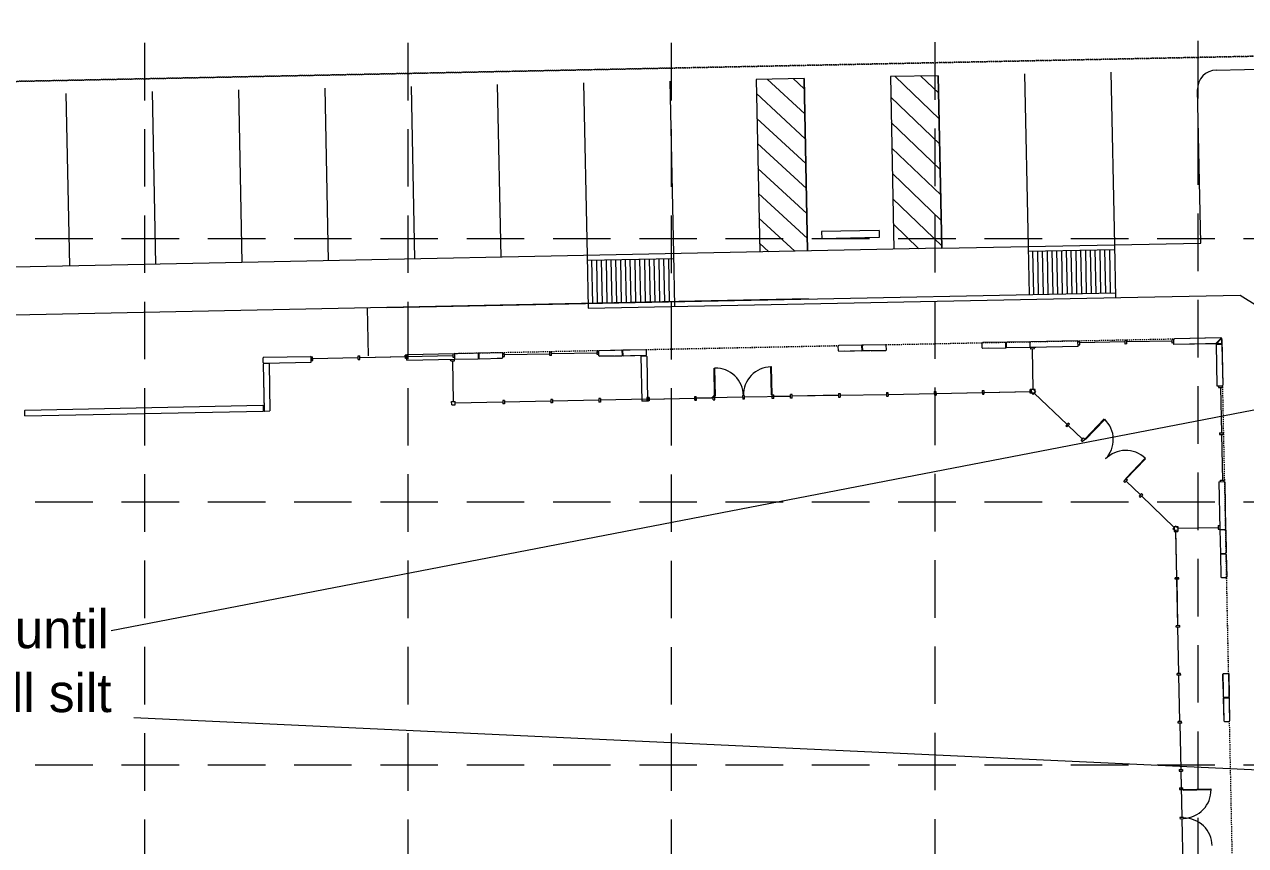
# Model space of a CAD drawing. Extents: x 2140663 to 2528301, y 336313 to 7007653.
# Drawn here: x 2527902.8 to 2528030.2, y 7007259.2 to 7007344.8 of the extents above; entities that cross this region are included whole.
import ezdxf

# ---------------------------------------------------------------- set-up
doc = ezdxf.new("R2010")
doc.units = 0
doc.header["$MEASUREMENT"] = 0
for name, pattern in [('HIDDEN', [0.375, 0.25, -0.125]), ('xdrc002ar$0$HIDDEN2', [0.1875, 0.125, -0.0625]), ('xdrc002ar$0$XR3$0$HIDDEN2', [0.1875, 0.125, -0.0625]), ('xdrc002pt$0$HIDDEN2', [0.1875, 0.125, -0.0625])]:
    doc.linetypes.add(name, pattern=pattern)
for name, color, linetype in [('GRID', 254, 'HIDDEN'), ('SANDBAGS', 250, 'HIDDEN'), ('xdrc002ar$0$BASE1$0$awa', 7, 'Continuous'), ('xdrc002ar$0$WINDOWS', 8, 'Continuous'), ('xdrc002ar$0$xdrc002ar$0$C-PKNG-FACE-N', 1, 'Continuous'), ('xdrc002ar$0$xdrc002ar$0$C-PKNG-STRP-N', 6, 'Continuous'), ('xdrc002ar$0$xdrc002ar$0$l-walk-ej-n', 14, 'Continuous'), ('xdrc002ar$0$xdrc002ar$0$l-walk-n', 2, 'Continuous'), ('xdrc002ar$0$XR3$0$BASE1$0$awa', 4, 'Continuous'), ('xdrc002ar$0$XR3$0$WINDOWS', 2, 'Continuous'), ('xdrc002pt$0$V-ESMT-ACCS-N', 2, 'xdrc002pt$0$HIDDEN2')]:
    doc.layers.add(name, color=color, linetype=linetype)
doc.styles.add('LOGO', font='', dxfattribs={"height": 0.15})
doc.styles.get('LOGO').set_extended_font_data('Rockwell')

msp = doc.modelspace()

# ---------------------------------------------------------------- hatches: boundary and pattern name
at = {"layer": 'xdrc002ar$0$xdrc002ar$0$C-PKNG-STRP-N', "lineweight": 0}
h = msp.add_hatch(dxfattribs=at)
h.set_pattern_fill('ANSI31', scale=14.99994, style=0)
h.set_pattern_definition([(136.16310868, (210688.6621, 583923.8831), (-1.2986343437, -1.3524591367), [])])
h.paths.add_polyline_path([(2527993.13, 7007339.4), (2527993.5, 7007321.4), (2527997.49, 7007321.48), (2527997.49, 7007321.48), (2527998.49, 7007321.5), (2527998.49, 7007321.5), (2527998.49, 7007321.5), (2527998.13, 7007339.5)])
h = msp.add_hatch(dxfattribs=at)
h.set_pattern_fill('ANSI31', scale=14.99994, style=0)
h.set_pattern_definition([(137.32621736, (5337851.2715, 108388.7125), (1.2709136361, 1.37854104204), [])])
h.paths.add_polyline_path([(2527979.13, 7007339.12), (2527984.13, 7007339.22), (2527984.5, 7007321.22), (2527979.5, 7007321.12)])

# ---------------------------------------------------------------- linework, layer by layer
at = {"layer": 'GRID', "color": 253, "linetype": 'HIDDEN', "lineweight": 0, "ltscale": 24}
for p, q in [((2527915.38, 7006031.93), (2527915.38, 7007624.56)), ((2527942.84, 7006031.93), (2527942.84, 7007624.56)), ((2527970.3, 7006031.92), (2527970.3, 7007624.56)), ((2527997.89, 7006031.98), (2527997.76, 7007624.56)), ((2528025.31, 7006032.12), (2528025.21, 7007624.56)), ((2527228.95, 7007322.53), (2528272.33, 7007322.53)), ((2527228.95, 7007295.07), (2528272.33, 7007295.07)), ((2527228.95, 7007267.62), (2528272.33, 7007267.62))]:
    msp.add_line(p, q, dxfattribs=at)
at = {"layer": 'SANDBAGS', "color": 7, "linetype": 'Continuous', "lineweight": 0}
for p, q in [((2527911.88, 7007281.63), (2528166.97, 7007330.9)), ((2528168.88, 7007260.72), (2527914.25, 7007272.53))]:
    msp.add_line(p, q, dxfattribs=at)
at = {"layer": 'xdrc002ar$0$BASE1$0$awa', "color": 7, "lineweight": 0}
for p, q in [((2527992.64, 7007311.45), (2527990.29, 7007311.41)), ((2527992.7, 7007311.39), (2527992.64, 7007311.45)), ((2528002.7, 7007311.6), (2528002.76, 7007311.66)), ((2528002.71, 7007311.12), (2528002.7, 7007311.6)), ((2528005.1, 7007311.71), (2528002.76, 7007311.66)), ((2528005.17, 7007311.65), (2528005.1, 7007311.71)), ((2528005.18, 7007311.1), (2528005.17, 7007311.65)), ((2528005.23, 7007311.65), (2528005.29, 7007311.71)), ((2528005.24, 7007311.11), (2528005.23, 7007311.65)), ((2528007.63, 7007311.76), (2528005.29, 7007311.71)), ((2528007.7, 7007311.7), (2528007.63, 7007311.76)), ((2528007.71, 7007311.16), (2528007.7, 7007311.7)), ((2528022.69, 7007312), (2528022.75, 7007312.06)), ((2528022.7, 7007311.46), (2528022.69, 7007312)), ((2528027.64, 7007311.56), (2528022.7, 7007311.46)), ((2528027.63, 7007312.16), (2528022.75, 7007312.06)), ((2528027.1, 7007311.5), (2528027.1, 7007311.5)), ((2528027.1, 7007311.49), (2528027.64, 7007311.5)), ((2528027.1, 7007311.49), (2528027.19, 7007307.15)), ((2528027.69, 7007312.1), (2528027.63, 7007312.16)), ((2528027.7, 7007311.62), (2528027.64, 7007311.56)), ((2528027.71, 7007311.43), (2528027.64, 7007311.5)), ((2528027.7, 7007311.62), (2528027.69, 7007312.1)), ((2528027.71, 7007311.43), (2528027.79, 7007307.23)), ((2527927.78, 7007310.14), (2527932.65, 7007310.23)), ((2527932.71, 7007310.17), (2527932.65, 7007310.23)), ((2527932.73, 7007309.63), (2527932.71, 7007310.17)), ((2527947.71, 7007310.48), (2527947.77, 7007310.54)), ((2527947.72, 7007309.94), (2527947.71, 7007310.48)), ((2527947.77, 7007310.54), (2527950.12, 7007310.59)), ((2527950.18, 7007310.53), (2527950.12, 7007310.59)), ((2527950.19, 7007309.99), (2527950.18, 7007310.53)), ((2527950.24, 7007310.53), (2527950.3, 7007310.59)), ((2527950.25, 7007309.99), (2527950.24, 7007310.53)), ((2527950.3, 7007310.59), (2527952.65, 7007310.64)), ((2527952.71, 7007310.58), (2527952.65, 7007310.64)), ((2527952.72, 7007310.1), (2527952.71, 7007310.58)), ((2527962.71, 7007310.78), (2527962.77, 7007310.85)), ((2527962.72, 7007310.31), (2527962.71, 7007310.78)), ((2527962.78, 7007310.24), (2527962.72, 7007310.31)), ((2527962.77, 7007310.85), (2527965.11, 7007310.9)), ((2527962.78, 7007310.24), (2527965.12, 7007310.29)), ((2527964.32, 7007310.28), (2527962.78, 7007310.24)), ((2527965.17, 7007310.83), (2527965.11, 7007310.9)), ((2527965.12, 7007310.29), (2527965.18, 7007310.36)), ((2527965.18, 7007310.36), (2527965.17, 7007310.83)), ((2527965.24, 7007310.84), (2527965.3, 7007310.9)), ((2527965.25, 7007310.36), (2527965.24, 7007310.84)), ((2527965.31, 7007310.3), (2527965.25, 7007310.36)), ((2527965.3, 7007310.9), (2527967.64, 7007310.95)), ((2527965.31, 7007310.3), (2527967.65, 7007310.34)), ((2527967.11, 7007310.33), (2527967.65, 7007310.34)), ((2527967.11, 7007310.27), (2527967.65, 7007310.28)), ((2527967.11, 7007310.27), (2527967.21, 7007305.56)), ((2527967.71, 7007310.89), (2527967.64, 7007310.95)), ((2527967.65, 7007310.34), (2527967.71, 7007310.41)), ((2527967.72, 7007310.22), (2527967.65, 7007310.28)), ((2527967.71, 7007310.41), (2527967.71, 7007310.89)), ((2527967.72, 7007310.22), (2527967.81, 7007305.57)), ((2527987.7, 7007311.29), (2527987.76, 7007311.36)), ((2527987.71, 7007310.81), (2527987.7, 7007311.29)), ((2527987.77, 7007310.75), (2527987.71, 7007310.81)), ((2527990.11, 7007311.4), (2527987.76, 7007311.36)), ((2527990.12, 7007310.8), (2527987.77, 7007310.75)), ((2527988.32, 7007310.76), (2527987.77, 7007310.75)), ((2527990.17, 7007311.34), (2527990.11, 7007311.4)), ((2527990.12, 7007310.8), (2527990.18, 7007310.86)), ((2527990.18, 7007310.86), (2527990.17, 7007311.34)), ((2527990.23, 7007311.34), (2527990.29, 7007311.41)), ((2527990.24, 7007310.86), (2527990.23, 7007311.34)), ((2527990.31, 7007310.8), (2527990.24, 7007310.86)), ((2527992.65, 7007310.85), (2527990.31, 7007310.8)), ((2527991.11, 7007310.82), (2527992.65, 7007310.85)), ((2527992.65, 7007310.85), (2527992.71, 7007310.91)), ((2527992.71, 7007310.91), (2527992.7, 7007311.39)), ((2528002.77, 7007311.06), (2528002.71, 7007311.12)), ((2528005.18, 7007311.1), (2528002.77, 7007311.06)), ((2528003.31, 7007311.07), (2528002.77, 7007311.06)), ((2528007.71, 7007311.16), (2528005.24, 7007311.11)), ((2527927.78, 7007310.14), (2527927.72, 7007310.07)), ((2527927.72, 7007309.59), (2527927.72, 7007310.07)), ((2527927.79, 7007309.53), (2527927.72, 7007309.59)), ((2527927.73, 7007309.41), (2527927.79, 7007309.47)), ((2527927.73, 7007309.41), (2527927.83, 7007304.59)), ((2527927.79, 7007309.53), (2527932.73, 7007309.63)), ((2527928.33, 7007309.48), (2527927.79, 7007309.47)), ((2527928.33, 7007309.48), (2527928.43, 7007304.54)), ((2527947.72, 7007309.94), (2527950.19, 7007309.99)), ((2527950.25, 7007309.99), (2527952.66, 7007310.04)), ((2527952.12, 7007310.03), (2527952.66, 7007310.04)), ((2527952.66, 7007310.04), (2527952.72, 7007310.1)), ((2527987.72, 7007306.35), (2527987.73, 7007305.98)), ((2527992.72, 7007306.46), (2527992.72, 7007306.08)), ((2527997.72, 7007306.56), (2527997.72, 7007306.18)), ((2528002.71, 7007306.66), (2528002.72, 7007306.28)), ((2528007.72, 7007306.38), (2528007.72, 7007306.76)), ((2528008.01, 7007306.27), (2528008.27, 7007306.54)), ((2528027.19, 7007307.15), (2528027.73, 7007307.16)), ((2528027.73, 7007307.16), (2528027.79, 7007307.23)), ((2527902.91, 7007304.63), (2527927.69, 7007305.13)), ((2527927.75, 7007305.07), (2527927.69, 7007305.13)), ((2527927.77, 7007304.53), (2527927.75, 7007305.07)), ((2527967.81, 7007305.57), (2527967.21, 7007305.56)), ((2527967.97, 7007305.95), (2527967.98, 7007305.58)), ((2527977.89, 7007306.15), (2527977.89, 7007305.78)), ((2527902.85, 7007304.57), (2527902.91, 7007304.63)), ((2527902.86, 7007304.03), (2527902.85, 7007304.57)), ((2527902.86, 7007304.03), (2527927.76, 7007304.53)), ((2527927.89, 7007304.53), (2527927.83, 7007304.59)), ((2527927.89, 7007304.53), (2527928.43, 7007304.54)), ((2528011.8, 7007303.15), (2528011.54, 7007302.88)), ((2528019.33, 7007295.92), (2528019.07, 7007295.65)), ((2528022.6, 7007292.26), (2528022.86, 7007292.53)), ((2528022.73, 7007291.98), (2528023.1, 7007291.98)), ((2528027.5, 7007292.16), (2528028.04, 7007292.17)), ((2528027.5, 7007292.16), (2528027.55, 7007289.69)), ((2528028.04, 7007292.17), (2528028.1, 7007292.11)), ((2528028.1, 7007292.11), (2528028.15, 7007289.76)), ((2528027.55, 7007289.69), (2528028.09, 7007289.7)), ((2528027.55, 7007289.63), (2528028.09, 7007289.64)), ((2528027.55, 7007289.63), (2528027.6, 7007287.22)), ((2528028.09, 7007289.7), (2528028.15, 7007289.76)), ((2528028.09, 7007289.64), (2528028.15, 7007289.58)), ((2528028.15, 7007289.58), (2528028.2, 7007287.23)), ((2528027.58, 7007287.76), (2528027.6, 7007287.22)), ((2528023.2, 7007286.98), (2528022.83, 7007286.98)), ((2528027.6, 7007287.22), (2528027.66, 7007287.16)), ((2528027.66, 7007287.16), (2528028.14, 7007287.17)), ((2528028.14, 7007287.17), (2528028.2, 7007287.23)), ((2528023.31, 7007281.99), (2528022.93, 7007281.98)), ((2528027.8, 7007277.1), (2528027.86, 7007277.16)), ((2528027.8, 7007277.1), (2528027.85, 7007274.75)), ((2528027.83, 7007275.56), (2528027.8, 7007277.1)), ((2528027.86, 7007277.16), (2528028.34, 7007277.17)), ((2528028.34, 7007277.17), (2528028.41, 7007277.11)), ((2528028.41, 7007277.11), (2528028.45, 7007274.77)), ((2528023.41, 7007276.99), (2528023.03, 7007276.98)), ((2528027.85, 7007274.75), (2528027.91, 7007274.69)), ((2528027.85, 7007274.57), (2528027.91, 7007274.63)), ((2528027.85, 7007274.57), (2528027.9, 7007272.22)), ((2528027.91, 7007274.69), (2528028.39, 7007274.7)), ((2528027.91, 7007274.63), (2528028.39, 7007274.64)), ((2528028.39, 7007274.7), (2528028.45, 7007274.77)), ((2528028.39, 7007274.64), (2528028.46, 7007274.58)), ((2528028.46, 7007274.58), (2528028.5, 7007272.23)), ((2528023.51, 7007271.99), (2528023.13, 7007271.98)), ((2528027.89, 7007272.76), (2528027.9, 7007272.22)), ((2528027.9, 7007272.22), (2528027.96, 7007272.16)), ((2528027.96, 7007272.16), (2528028.44, 7007272.17)), ((2528028.44, 7007272.17), (2528028.5, 7007272.23)), ((2528023.71, 7007262.16), (2528023.33, 7007262.15))]:
    msp.add_line(p, q, dxfattribs=at)
at = {"layer": 'xdrc002ar$0$BASE1$0$awa', "color": 7, "linetype": 'xdrc002ar$0$HIDDEN2', "lineweight": 0}
for p, q in [((2527992.64, 7007311.45), (2528002.76, 7007311.66)), ((2528007.64, 7007311.76), (2528022.76, 7007312.06)), ((2527967.64, 7007310.95), (2527987.76, 7007311.36)), ((2528028.1, 7007292.11), (2528027.79, 7007307.23)), ((2528028.41, 7007277.11), (2528028.2, 7007287.23)), ((2528028.91, 7007252.11), (2528028.5, 7007272.23))]:
    msp.add_line(p, q, dxfattribs=at)
at = {"layer": 'xdrc002ar$0$WINDOWS', "color": 7, "linetype": 'Continuous', "lineweight": 0}
for p, q in [((2527932.71, 7007310.17), (2527932.88, 7007310.18)), ((2527932.89, 7007309.8), (2527932.88, 7007310.18)), ((2527937.63, 7007310.27), (2527937.8, 7007310.28)), ((2527937.64, 7007309.9), (2527937.63, 7007310.27)), ((2527937.8, 7007310.11), (2527947.55, 7007310.31)), ((2527937.8, 7007309.9), (2527937.8, 7007310.28)), ((2527942.8, 7007310.38), (2527942.63, 7007310.37)), ((2527942.64, 7007310), (2527942.63, 7007310.37)), ((2527942.8, 7007310), (2527942.8, 7007310.38)), ((2527947.71, 7007310.48), (2527947.54, 7007310.47)), ((2527947.55, 7007310.1), (2527947.54, 7007310.47)), ((2527952.71, 7007310.58), (2527952.87, 7007310.58)), ((2527952.72, 7007310.21), (2527952.88, 7007310.21)), ((2527952.88, 7007310.21), (2527952.87, 7007310.58)), ((2527952.88, 7007310.42), (2527957.63, 7007310.51)), ((2527957.79, 7007310.68), (2527957.62, 7007310.68)), ((2527957.63, 7007310.31), (2527957.62, 7007310.68)), ((2527957.8, 7007310.31), (2527957.63, 7007310.31)), ((2527957.8, 7007310.31), (2527957.79, 7007310.68)), ((2527957.79, 7007310.52), (2527962.54, 7007310.61)), ((2527962.71, 7007310.78), (2527962.54, 7007310.78)), ((2527962.55, 7007310.41), (2527962.54, 7007310.78)), ((2527962.71, 7007310.41), (2527962.55, 7007310.41)), ((2527932.72, 7007309.8), (2527932.89, 7007309.8)), ((2527932.88, 7007310.01), (2527937.63, 7007310.11)), ((2527937.64, 7007309.9), (2527937.8, 7007309.9)), ((2527942.8, 7007310), (2527942.64, 7007310)), ((2527947.72, 7007310.1), (2527947.55, 7007310.1)), ((2527987.72, 7007306.35), (2527987.88, 7007306.36)), ((2527987.88, 7007306.36), (2527987.89, 7007305.98)), ((2527992.72, 7007306.46), (2527992.88, 7007306.46)), ((2527992.88, 7007306.46), (2527992.89, 7007306.08)), ((2527992.89, 7007306.27), (2527997.72, 7007306.37)), ((2527997.72, 7007306.56), (2527997.88, 7007306.56)), ((2527997.88, 7007306.56), (2527997.89, 7007306.19)), ((2527997.89, 7007306.37), (2528002.72, 7007306.47)), ((2528002.71, 7007306.66), (2528002.88, 7007306.66)), ((2528002.88, 7007306.66), (2528002.89, 7007306.29)), ((2528002.89, 7007306.47), (2528007.72, 7007306.57)), ((2528008.04, 7007306.76), (2528007.72, 7007306.76)), ((2528007.89, 7007306.39), (2528007.72, 7007306.38)), ((2528007.89, 7007306.39), (2528008.01, 7007306.27)), ((2528008.04, 7007306.76), (2528008.27, 7007306.54)), ((2528011.55, 7007303.13), (2528008.14, 7007306.41)), ((2527967.9, 7007305.58), (2527967.73, 7007305.57)), ((2527967.97, 7007305.95), (2527967.81, 7007305.95)), ((2527967.81, 7007305.95), (2527967.81, 7007305.57)), ((2527967.98, 7007305.58), (2527967.81, 7007305.57)), ((2527967.98, 7007305.77), (2527972.72, 7007305.86)), ((2527972.72, 7007306.05), (2527972.89, 7007306.05)), ((2527972.73, 7007305.67), (2527972.72, 7007306.05)), ((2527972.73, 7007305.67), (2527972.9, 7007305.68)), ((2527972.9, 7007305.68), (2527972.89, 7007306.05)), ((2527977.72, 7007305.96), (2527972.89, 7007305.87)), ((2527977.89, 7007306.15), (2527977.72, 7007306.15)), ((2527977.72, 7007306.15), (2527977.73, 7007305.78)), ((2527977.89, 7007305.78), (2527977.73, 7007305.78)), ((2527982.72, 7007306.06), (2527977.89, 7007305.97)), ((2527982.89, 7007306.26), (2527982.72, 7007306.25)), ((2527982.73, 7007305.88), (2527982.72, 7007306.25)), ((2527982.89, 7007305.88), (2527982.73, 7007305.88)), ((2527982.89, 7007305.88), (2527982.89, 7007306.26)), ((2527987.72, 7007306.17), (2527982.89, 7007306.07)), ((2527987.73, 7007305.98), (2527987.89, 7007305.98)), ((2527987.89, 7007306.17), (2527992.72, 7007306.27)), ((2527992.72, 7007306.08), (2527992.89, 7007306.08)), ((2527997.72, 7007306.18), (2527997.89, 7007306.19)), ((2528002.72, 7007306.28), (2528002.89, 7007306.29)), ((2528011.68, 7007303.27), (2528011.42, 7007303)), ((2528011.54, 7007302.88), (2528011.42, 7007303)), ((2528013.15, 7007301.59), (2528011.67, 7007303.02)), ((2528011.8, 7007303.15), (2528011.68, 7007303.27)), ((2528013.4, 7007301.61), (2528015.42, 7007303.72)), ((2528013.46, 7007301.56), (2528015.48, 7007303.66)), ((2528013.02, 7007301.46), (2528013.28, 7007301.73)), ((2528013.02, 7007301.46), (2528013.14, 7007301.34)), ((2528013.14, 7007301.34), (2528013.4, 7007301.61)), ((2528013.4, 7007301.61), (2528013.28, 7007301.73)), ((2528013.46, 7007301.56), (2528013.4, 7007301.61)), ((2528017.67, 7007297.51), (2528019.69, 7007299.62)), ((2528017.73, 7007297.46), (2528019.75, 7007299.56)), ((2528019.75, 7007299.56), (2528019.69, 7007299.62)), ((2528017.47, 7007297.19), (2528017.73, 7007297.46)), ((2528017.67, 7007297.51), (2528017.73, 7007297.46)), ((2528017.73, 7007297.46), (2528017.85, 7007297.34)), ((2528017.59, 7007297.07), (2528017.47, 7007297.19)), ((2528017.59, 7007297.07), (2528017.85, 7007297.34)), ((2528019.2, 7007295.78), (2528017.72, 7007297.21)), ((2528019.07, 7007295.65), (2528019.19, 7007295.53)), ((2528019.45, 7007295.8), (2528019.19, 7007295.53)), ((2528019.32, 7007295.67), (2528022.73, 7007292.39)), ((2528019.33, 7007295.92), (2528019.45, 7007295.8)), ((2528023.1, 7007292.31), (2528022.86, 7007292.53)), ((2528022.72, 7007292.14), (2528022.6, 7007292.26)), ((2528022.72, 7007292.14), (2528022.73, 7007291.98)), ((2528023.01, 7007287.15), (2528022.91, 7007291.98)), ((2528023.1, 7007292.31), (2528023.1, 7007291.98)), ((2528023.2, 7007287.15), (2528022.83, 7007287.14)), ((2528022.83, 7007286.98), (2528022.83, 7007287.14)), ((2528023.11, 7007282.15), (2528023.02, 7007286.98)), ((2528023.2, 7007286.98), (2528023.2, 7007287.15)), ((2528023.3, 7007282.15), (2528022.93, 7007282.14)), ((2528022.93, 7007281.98), (2528022.93, 7007282.14)), ((2528023.31, 7007281.99), (2528023.3, 7007282.15)), ((2528023.22, 7007277.15), (2528023.12, 7007281.98)), ((2528023.03, 7007276.98), (2528023.03, 7007277.15)), ((2528023.4, 7007277.15), (2528023.03, 7007277.15)), ((2528023.41, 7007276.99), (2528023.4, 7007277.15)), ((2528023.32, 7007272.15), (2528023.22, 7007276.98)), ((2528023.13, 7007271.98), (2528023.13, 7007272.15)), ((2528023.5, 7007272.15), (2528023.13, 7007272.15)), ((2528023.32, 7007271.98), (2528023.42, 7007267.15)), ((2528023.51, 7007271.99), (2528023.5, 7007272.15)), ((2528023.23, 7007267.15), (2528023.61, 7007267.16)), ((2528023.23, 7007267.15), (2528023.23, 7007266.98)), ((2528023.23, 7007266.98), (2528023.61, 7007266.99)), ((2528023.42, 7007266.98), (2528023.52, 7007262.15)), ((2528023.61, 7007267.16), (2528023.61, 7007266.99)), ((2528023.33, 7007262.15), (2528023.34, 7007261.98)), ((2528023.71, 7007261.99), (2528023.34, 7007261.98)), ((2528023.52, 7007261.99), (2528023.62, 7007257.15)), ((2528023.71, 7007262.16), (2528023.71, 7007261.99))]:
    msp.add_line(p, q, dxfattribs=at)
for centre, start, end in [((2528013.46, 7007301.56), 316.1622, 46.163), ((2528017.67, 7007297.51), 46.163, 136.1638)]:
    msp.add_arc(centre, 2.92, start, end, dxfattribs=at)
at = {"layer": 'xdrc002ar$0$xdrc002ar$0$C-PKNG-FACE-N', "color": 7, "lineweight": 0}
for p, q in [((2528027.12, 7007340.09), (2528033.12, 7007340.21)), ((2528025.49, 7007322.05), (2528025.16, 7007338.05)), ((2527998.49, 7007321.5), (2528025.49, 7007322.05)), ((2528007.49, 7007321.69), (2528016.49, 7007321.87)), ((2527998.49, 7007321.5), (2527889.52, 7007319.29)), ((2527961.51, 7007320.25), (2527970.51, 7007320.43)), ((2528007.5, 7007321.19), (2528016.5, 7007321.37)), ((2528029.6, 7007316.63), (2528035.68, 7007312.8)), ((2527984.6, 7007316.22), (2527592.68, 7007308.26))]:
    msp.add_line(p, q, dxfattribs=at)
at = {"layer": 'xdrc002ar$0$xdrc002ar$0$C-PKNG-FACE-N', "color": 7, "linetype": 'Continuous', "lineweight": 0}
for p, q in [((2527940.61, 7007315.33), (2528016.59, 7007316.87)), ((2528013.6, 7007316.31), (2528029.6, 7007316.63)), ((2527968.6, 7007315.9), (2527959.6, 7007315.71)), ((2527961.6, 7007315.75), (2527970.6, 7007315.94)), ((2527961.61, 7007315.25), (2528013.6, 7007316.31))]:
    msp.add_line(p, q, dxfattribs=at)
at = {"layer": 'xdrc002ar$0$xdrc002ar$0$C-PKNG-FACE-N', "color": 7, "lineweight": 0}
msp.add_arc((2528027.16, 7007338.09), 2, 91.1631, 181.1631, dxfattribs=at)
at = {"layer": 'xdrc002ar$0$xdrc002ar$0$C-PKNG-STRP-N', "color": 7, "lineweight": 0}
for p, q in [((2527998.13, 7007339.5), (2527993.13, 7007339.4)), ((2527998.49, 7007321.5), (2527998.13, 7007339.5)), ((2527998.13, 7007339.5), (2527998.49, 7007321.5)), ((2528007.13, 7007339.68), (2528007.49, 7007321.68)), ((2528016.12, 7007339.86), (2528016.49, 7007321.87)), ((2527934.14, 7007338.2), (2527934.51, 7007320.21)), ((2527943.14, 7007338.39), (2527943.51, 7007320.39)), ((2527952.14, 7007338.57), (2527952.5, 7007320.57)), ((2527961.14, 7007338.75), (2527961.5, 7007320.75)), ((2527970.13, 7007338.93), (2527970.5, 7007320.94)), ((2527984.13, 7007339.22), (2527979.13, 7007339.12)), ((2527979.13, 7007339.12), (2527979.5, 7007321.12)), ((2527979.13, 7007339.12), (2527979.5, 7007321.12)), ((2527984.13, 7007339.22), (2527984.5, 7007321.22)), ((2527984.5, 7007321.22), (2527984.13, 7007339.22)), ((2527984.13, 7007339.22), (2527984.5, 7007321.22)), ((2527984.13, 7007339.21), (2527984.5, 7007321.22)), ((2527993.13, 7007339.4), (2527993.5, 7007321.4)), ((2527907.15, 7007337.65), (2527907.51, 7007319.66)), ((2527916.15, 7007337.84), (2527916.51, 7007319.84)), ((2527925.14, 7007338.02), (2527925.51, 7007320.02)), ((2527991.96, 7007323.37), (2527985.96, 7007323.25)), ((2527985.96, 7007323.25), (2527985.97, 7007322.5)), ((2527991.96, 7007323.37), (2527991.97, 7007322.62)), ((2527991.97, 7007322.62), (2527985.97, 7007322.5)), ((2527938.71, 7007310.3), (2527938.61, 7007315.29))]:
    msp.add_line(p, q, dxfattribs=at)
at = {"layer": 'xdrc002ar$0$xdrc002ar$0$C-PKNG-STRP-N', "color": 7, "linetype": 'Continuous', "lineweight": 0}
for p, q in [((2528007.49, 7007321.69), (2528007.59, 7007316.69)), ((2527970.5, 7007320.93), (2527970.61, 7007315.44))]:
    msp.add_line(p, q, dxfattribs=at)
at = {"layer": 'xdrc002ar$0$xdrc002ar$0$l-walk-ej-n', "color": 7, "linetype": 'Continuous', "lineweight": 0}
for p, q in [((2528016.49, 7007321.87), (2528016.6, 7007316.37)), ((2527961.5, 7007320.75), (2527961.61, 7007315.25))]:
    msp.add_line(p, q, dxfattribs=at)
at = {"layer": 'xdrc002ar$0$xdrc002ar$0$l-walk-n', "color": 7, "lineweight": 0}
for p, q in [((2527966.1, 7007315.84), (2527966.01, 7007320.34)), ((2527966.6, 7007315.85), (2527966.51, 7007320.35)), ((2527967.1, 7007315.86), (2527967.01, 7007320.36)), ((2527967.6, 7007315.87), (2527967.51, 7007320.37)), ((2527968.1, 7007315.89), (2527968.01, 7007320.38)), ((2527968.6, 7007315.9), (2527968.51, 7007320.39)), ((2527969.1, 7007315.91), (2527969.01, 7007320.4)), ((2527969.6, 7007315.92), (2527969.51, 7007320.41)), ((2527970.1, 7007315.93), (2527970.01, 7007320.42)), ((2528008.09, 7007316.7), (2528008, 7007321.2)), ((2528008.59, 7007316.71), (2528008.5, 7007321.21)), ((2528009.09, 7007316.72), (2528009, 7007321.22)), ((2528009.59, 7007316.73), (2528009.5, 7007321.23)), ((2528010.09, 7007316.74), (2528010, 7007321.24)), ((2528010.59, 7007316.75), (2528010.5, 7007321.25)), ((2528011.09, 7007316.76), (2528011, 7007321.26)), ((2528011.59, 7007316.77), (2528011.5, 7007321.27)), ((2528012.09, 7007316.78), (2528012, 7007321.28)), ((2528012.59, 7007316.79), (2528012.5, 7007321.29)), ((2528013.09, 7007316.8), (2528013, 7007321.3)), ((2528013.59, 7007316.81), (2528013.5, 7007321.31)), ((2528014.09, 7007316.82), (2528014, 7007321.32)), ((2528014.59, 7007316.83), (2528014.5, 7007321.33)), ((2528015.09, 7007316.84), (2528015, 7007321.34)), ((2528015.59, 7007316.85), (2528015.5, 7007321.35)), ((2528016.09, 7007316.86), (2528016, 7007321.36)), ((2527962.1, 7007315.76), (2527962.01, 7007320.26)), ((2527962.6, 7007315.77), (2527962.51, 7007320.27)), ((2527963.1, 7007315.78), (2527963.01, 7007320.28)), ((2527963.6, 7007315.79), (2527963.51, 7007320.29)), ((2527964.1, 7007315.8), (2527964.01, 7007320.3)), ((2527964.6, 7007315.81), (2527964.51, 7007320.31)), ((2527965.1, 7007315.82), (2527965.01, 7007320.32)), ((2527965.6, 7007315.83), (2527965.51, 7007320.33))]:
    msp.add_line(p, q, dxfattribs=at)
at = {"layer": 'xdrc002ar$0$XR3$0$BASE1$0$awa', "color": 7, "lineweight": 0}
for p, q in [((2527992.63, 7007311.45), (2527987.76, 7007311.35)), ((2527992.7, 7007311.39), (2527992.63, 7007311.45)), ((2528007.69, 7007311.7), (2528007.76, 7007311.76)), ((2528007.7, 7007311.22), (2528007.69, 7007311.7)), ((2528012.63, 7007311.86), (2528007.76, 7007311.76)), ((2528012.69, 7007311.8), (2528012.63, 7007311.86)), ((2528012.7, 7007311.26), (2528012.69, 7007311.8)), ((2528022.69, 7007312), (2528022.75, 7007312.06)), ((2528022.7, 7007311.46), (2528022.69, 7007312)), ((2528027.05, 7007311.55), (2528022.7, 7007311.46)), ((2528027.52, 7007312.16), (2528022.75, 7007312.06)), ((2528027.05, 7007311.55), (2528027.58, 7007312.1)), ((2528027.05, 7007311.55), (2528027.05, 7007311.55)), ((2528027.1, 7007311.5), (2528027.63, 7007312.06)), ((2528027.1, 7007311.5), (2528027.19, 7007307.15)), ((2528027.1, 7007311.5), (2528027.1, 7007311.5)), ((2528027.58, 7007312.1), (2528027.52, 7007312.16)), ((2528027.58, 7007312.1), (2528027.52, 7007312.16)), ((2528027.69, 7007312.1), (2528027.63, 7007312.16)), ((2528027.63, 7007312.06), (2528027.69, 7007312)), ((2528027.63, 7007312.06), (2528027.69, 7007312)), ((2528027.69, 7007312), (2528027.79, 7007307.23)), ((2527927.77, 7007310.14), (2527932.65, 7007310.23)), ((2527932.71, 7007310.17), (2527932.65, 7007310.23)), ((2527932.72, 7007309.63), (2527932.71, 7007310.17)), ((2527942.71, 7007310.38), (2527942.77, 7007310.44)), ((2527942.72, 7007309.83), (2527942.71, 7007310.38)), ((2527942.77, 7007310.44), (2527947.64, 7007310.54)), ((2527947.71, 7007310.48), (2527947.64, 7007310.54)), ((2527947.72, 7007310), (2527947.71, 7007310.48)), ((2527962.7, 7007310.78), (2527962.77, 7007310.85)), ((2527962.71, 7007310.3), (2527962.7, 7007310.78)), ((2527962.78, 7007310.24), (2527962.71, 7007310.3)), ((2527962.77, 7007310.85), (2527967.64, 7007310.94)), ((2527962.78, 7007310.24), (2527967.65, 7007310.34)), ((2527964.32, 7007310.27), (2527962.78, 7007310.24)), ((2527967.11, 7007310.33), (2527967.65, 7007310.34)), ((2527967.7, 7007310.88), (2527967.64, 7007310.94)), ((2527967.65, 7007310.34), (2527967.71, 7007310.4)), ((2527967.71, 7007310.4), (2527967.7, 7007310.88)), ((2527987.7, 7007311.29), (2527987.76, 7007311.35)), ((2527987.71, 7007310.81), (2527987.7, 7007311.29)), ((2527987.77, 7007310.75), (2527987.71, 7007310.81)), ((2527992.65, 7007310.85), (2527987.77, 7007310.75)), ((2527988.31, 7007310.76), (2527987.77, 7007310.75)), ((2527991.11, 7007310.82), (2527992.65, 7007310.85)), ((2527992.65, 7007310.85), (2527992.71, 7007310.91)), ((2527992.71, 7007310.91), (2527992.7, 7007311.39)), ((2528007.77, 7007311.16), (2528007.7, 7007311.22)), ((2528012.7, 7007311.26), (2528007.77, 7007311.16)), ((2528008.31, 7007311.17), (2528007.77, 7007311.16)), ((2527927.77, 7007310.14), (2527927.71, 7007310.07)), ((2527927.72, 7007309.59), (2527927.71, 7007310.07)), ((2527927.78, 7007309.53), (2527927.72, 7007309.59)), ((2527927.72, 7007309.41), (2527927.79, 7007309.47)), ((2527927.72, 7007309.41), (2527927.82, 7007304.53)), ((2527927.78, 7007309.53), (2527932.72, 7007309.63)), ((2527928.33, 7007309.48), (2527927.79, 7007309.47)), ((2527928.33, 7007309.48), (2527928.43, 7007304.54)), ((2527942.72, 7007309.83), (2527947.66, 7007309.93)), ((2527947.11, 7007309.92), (2527947.66, 7007309.93)), ((2527947.66, 7007309.93), (2527947.72, 7007310)), ((2527987.72, 7007306.35), (2527987.72, 7007305.98)), ((2527992.71, 7007306.45), (2527992.72, 7007306.08)), ((2527997.71, 7007306.55), (2527997.72, 7007306.18)), ((2528002.71, 7007306.66), (2528002.72, 7007306.28)), ((2528027.19, 7007307.15), (2528027.73, 7007307.16)), ((2528027.73, 7007307.16), (2528027.79, 7007307.23)), ((2527902.91, 7007304.63), (2527927.69, 7007305.13)), ((2527927.75, 7007305.07), (2527927.69, 7007305.13)), ((2527927.76, 7007304.53), (2527927.75, 7007305.07)), ((2527952.89, 7007305.64), (2527952.9, 7007305.27)), ((2527957.89, 7007305.75), (2527957.9, 7007305.37)), ((2527962.89, 7007305.85), (2527962.9, 7007305.47)), ((2527967.89, 7007305.95), (2527967.89, 7007305.57)), ((2527902.85, 7007304.57), (2527902.91, 7007304.63)), ((2527902.86, 7007304.02), (2527902.85, 7007304.57)), ((2527902.86, 7007304.02), (2527927.76, 7007304.53)), ((2527927.82, 7007304.53), (2527928.43, 7007304.54)), ((2528027.39, 7007297.15), (2528027.93, 7007297.17)), ((2528027.39, 7007297.15), (2528027.49, 7007292.22)), ((2528027.93, 7007297.17), (2528028, 7007297.1)), ((2528028, 7007297.1), (2528028.09, 7007292.23)), ((2528027.48, 7007292.76), (2528027.49, 7007292.22)), ((2528027.49, 7007292.22), (2528027.55, 7007292.16)), ((2528027.55, 7007292.16), (2528028.03, 7007292.17)), ((2528028.03, 7007292.17), (2528028.09, 7007292.23)), ((2528023.2, 7007286.98), (2528022.83, 7007286.98)), ((2528023.3, 7007281.99), (2528022.93, 7007281.98)), ((2528027.8, 7007277.1), (2528027.86, 7007277.16)), ((2528027.8, 7007277.1), (2528027.9, 7007272.22)), ((2528027.83, 7007275.56), (2528027.8, 7007277.1)), ((2528027.86, 7007277.16), (2528028.34, 7007277.17)), ((2528028.34, 7007277.17), (2528028.4, 7007277.11)), ((2528028.4, 7007277.11), (2528028.5, 7007272.23)), ((2528023.4, 7007276.99), (2528023.03, 7007276.98)), ((2528023.5, 7007271.99), (2528023.13, 7007271.98)), ((2528027.89, 7007272.76), (2528027.9, 7007272.22)), ((2528027.9, 7007272.22), (2528027.96, 7007272.16)), ((2528027.96, 7007272.16), (2528028.44, 7007272.17)), ((2528028.44, 7007272.17), (2528028.5, 7007272.23))]:
    msp.add_line(p, q, dxfattribs=at)
at = {"layer": 'xdrc002ar$0$XR3$0$BASE1$0$awa', "color": 7, "linetype": 'xdrc002ar$0$XR3$0$HIDDEN2', "lineweight": 0}
for p, q in [((2527992.63, 7007311.45), (2528007.76, 7007311.76)), ((2527947.64, 7007310.54), (2527962.77, 7007310.85)), ((2527967.64, 7007310.94), (2527987.76, 7007311.35)), ((2528028.4, 7007277.11), (2528028.09, 7007292.23)), ((2528028.91, 7007252.11), (2528028.5, 7007272.23))]:
    msp.add_line(p, q, dxfattribs=at)
at = {"layer": 'xdrc002ar$0$XR3$0$WINDOWS', "color": 7, "linetype": 'Continuous', "lineweight": 0}
for p, q in [((2528012.69, 7007311.8), (2528012.86, 7007311.8)), ((2528012.87, 7007311.43), (2528012.86, 7007311.8)), ((2528017.61, 7007311.73), (2528012.86, 7007311.63)), ((2528017.78, 7007311.9), (2528017.61, 7007311.9)), ((2528017.62, 7007311.52), (2528017.61, 7007311.9)), ((2528017.78, 7007311.53), (2528017.62, 7007311.52)), ((2528017.78, 7007311.53), (2528017.78, 7007311.9)), ((2528022.53, 7007311.83), (2528017.78, 7007311.73)), ((2528022.69, 7007312), (2528022.53, 7007312)), ((2528022.53, 7007311.62), (2528022.53, 7007312)), ((2528022.7, 7007311.63), (2528022.53, 7007311.62)), ((2527932.71, 7007310.17), (2527932.88, 7007310.18)), ((2527932.88, 7007309.8), (2527932.88, 7007310.18)), ((2527937.63, 7007310.27), (2527937.79, 7007310.28)), ((2527937.63, 7007309.9), (2527937.63, 7007310.27)), ((2527937.8, 7007309.9), (2527937.79, 7007310.28)), ((2527937.8, 7007310.11), (2527942.55, 7007310.21)), ((2527942.71, 7007310.38), (2527942.54, 7007310.37)), ((2527942.55, 7007310), (2527942.54, 7007310.37)), ((2528007.77, 7007310.99), (2528007.77, 7007311.16)), ((2528008.15, 7007311), (2528007.77, 7007310.99)), ((2528008.02, 7007306.76), (2528007.94, 7007310.99)), ((2528008.15, 7007311), (2528008.14, 7007311.16)), ((2528012.7, 7007311.42), (2528012.87, 7007311.43)), ((2527932.72, 7007309.8), (2527932.88, 7007309.8)), ((2527932.88, 7007310.01), (2527937.63, 7007310.11)), ((2527937.63, 7007309.9), (2527937.8, 7007309.9)), ((2527942.72, 7007310), (2527942.55, 7007310)), ((2527947.28, 7007309.76), (2527947.28, 7007309.93)), ((2527947.28, 7007309.76), (2527947.66, 7007309.77)), ((2527947.58, 7007305.54), (2527947.49, 7007309.76)), ((2527947.66, 7007309.77), (2527947.66, 7007309.93)), ((2527974.8, 7007306.09), (2527974.74, 7007309.01)), ((2527974.74, 7007309.01), (2527974.83, 7007309.01)), ((2527974.89, 7007306.09), (2527974.83, 7007309.01)), ((2527980.72, 7007306.21), (2527980.66, 7007309.13)), ((2527980.74, 7007309.13), (2527980.66, 7007309.13)), ((2527980.8, 7007306.21), (2527980.74, 7007309.13)), ((2527987.72, 7007306.35), (2527987.88, 7007306.36)), ((2527987.88, 7007306.36), (2527987.89, 7007305.98)), ((2527992.71, 7007306.45), (2527992.88, 7007306.46)), ((2527992.88, 7007306.46), (2527992.89, 7007306.08)), ((2527992.89, 7007306.27), (2527997.72, 7007306.37)), ((2527997.71, 7007306.55), (2527997.88, 7007306.56)), ((2527997.88, 7007306.56), (2527997.89, 7007306.18)), ((2527997.88, 7007306.37), (2528002.72, 7007306.47)), ((2528002.71, 7007306.66), (2528002.88, 7007306.66)), ((2528002.88, 7007306.66), (2528002.89, 7007306.28)), ((2528002.88, 7007306.47), (2528007.86, 7007306.57)), ((2528008.23, 7007306.77), (2528007.86, 7007306.76)), ((2528007.87, 7007306.39), (2528007.86, 7007306.76)), ((2528008.24, 7007306.39), (2528007.87, 7007306.39)), ((2528008.24, 7007306.39), (2528008.23, 7007306.77)), ((2528027.35, 7007307.16), (2528027.36, 7007306.99)), ((2528027.36, 7007306.99), (2528027.73, 7007307)), ((2528027.57, 7007306.99), (2528027.66, 7007302.24)), ((2528027.73, 7007307.16), (2528027.73, 7007307)), ((2527947.37, 7007305.53), (2527947.75, 7007305.54)), ((2527947.38, 7007305.16), (2527947.37, 7007305.53)), ((2527947.38, 7007305.16), (2527947.75, 7007305.17)), ((2527947.75, 7007305.17), (2527947.75, 7007305.54)), ((2527952.73, 7007305.45), (2527947.75, 7007305.35)), ((2527952.89, 7007305.64), (2527952.72, 7007305.64)), ((2527952.72, 7007305.64), (2527952.73, 7007305.27)), ((2527952.9, 7007305.27), (2527952.73, 7007305.27)), ((2527957.73, 7007305.56), (2527952.89, 7007305.46)), ((2527957.89, 7007305.75), (2527957.72, 7007305.74)), ((2527957.72, 7007305.74), (2527957.73, 7007305.37)), ((2527957.9, 7007305.37), (2527957.73, 7007305.37)), ((2527962.72, 7007305.66), (2527957.89, 7007305.56)), ((2527962.89, 7007305.85), (2527962.72, 7007305.84)), ((2527962.72, 7007305.84), (2527962.73, 7007305.47)), ((2527962.9, 7007305.47), (2527962.73, 7007305.47)), ((2527967.72, 7007305.76), (2527962.89, 7007305.66)), ((2527967.89, 7007305.95), (2527967.72, 7007305.95)), ((2527967.72, 7007305.95), (2527967.73, 7007305.57)), ((2527967.89, 7007305.57), (2527967.73, 7007305.57)), ((2527967.89, 7007305.76), (2527972.72, 7007305.86)), ((2527972.72, 7007306.05), (2527972.89, 7007306.05)), ((2527972.73, 7007305.67), (2527972.72, 7007306.05)), ((2527972.73, 7007305.67), (2527972.89, 7007305.68)), ((2527972.89, 7007305.68), (2527972.89, 7007306.05)), ((2527972.89, 7007305.86), (2527974.64, 7007305.9)), ((2527974.64, 7007305.71), (2527974.64, 7007306.09)), ((2527974.8, 7007306.09), (2527974.64, 7007306.09)), ((2527974.64, 7007305.71), (2527974.81, 7007305.71)), ((2527974.81, 7007305.71), (2527974.8, 7007306.09)), ((2527974.89, 7007306.09), (2527974.8, 7007306.09)), ((2527980.72, 7007306.21), (2527980.8, 7007306.21)), ((2527980.81, 7007305.84), (2527980.8, 7007306.21)), ((2527980.8, 7007306.21), (2527980.97, 7007306.21)), ((2527980.97, 7007305.84), (2527980.81, 7007305.84)), ((2527980.97, 7007305.84), (2527980.97, 7007306.21)), ((2527982.72, 7007306.06), (2527980.97, 7007306.03)), ((2527982.88, 7007306.25), (2527982.72, 7007306.25)), ((2527982.72, 7007305.88), (2527982.72, 7007306.25)), ((2527982.89, 7007305.88), (2527982.72, 7007305.88)), ((2527982.89, 7007305.88), (2527982.88, 7007306.25)), ((2527987.72, 7007306.16), (2527982.89, 7007306.07)), ((2527987.72, 7007305.98), (2527987.89, 7007305.98)), ((2527987.89, 7007306.17), (2527992.72, 7007306.27)), ((2527992.72, 7007306.08), (2527992.89, 7007306.08)), ((2527997.72, 7007306.18), (2527997.89, 7007306.18)), ((2528002.72, 7007306.28), (2528002.89, 7007306.28)), ((2528027.45, 7007302.24), (2528027.83, 7007302.25)), ((2528027.45, 7007302.24), (2528027.46, 7007302.07)), ((2528027.46, 7007302.07), (2528027.83, 7007302.08)), ((2528027.67, 7007302.08), (2528027.76, 7007297.33)), ((2528027.83, 7007302.25), (2528027.83, 7007302.08)), ((2528027.55, 7007297.32), (2528027.93, 7007297.33)), ((2528027.56, 7007297.16), (2528027.55, 7007297.32)), ((2528027.93, 7007297.17), (2528027.93, 7007297.33)), ((2528022.71, 7007292.5), (2528022.72, 7007292.12)), ((2528022.71, 7007292.5), (2528023.09, 7007292.5)), ((2528023.09, 7007292.5), (2528023.1, 7007292.13)), ((2528023.09, 7007292.3), (2528027.32, 7007292.38)), ((2528027.32, 7007292.59), (2528027.32, 7007292.21)), ((2528027.32, 7007292.59), (2528027.48, 7007292.59)), ((2528022.72, 7007292.12), (2528023.1, 7007292.13)), ((2528023.01, 7007287.15), (2528022.91, 7007292.13)), ((2528027.32, 7007292.21), (2528027.49, 7007292.22)), ((2528023.2, 7007287.15), (2528022.82, 7007287.14)), ((2528022.83, 7007286.98), (2528022.82, 7007287.14)), ((2528023.11, 7007282.15), (2528023.01, 7007286.98)), ((2528023.2, 7007286.98), (2528023.2, 7007287.15)), ((2528023.3, 7007282.15), (2528022.92, 7007282.14)), ((2528022.93, 7007281.98), (2528022.92, 7007282.14)), ((2528023.3, 7007281.99), (2528023.3, 7007282.15)), ((2528023.21, 7007277.15), (2528023.11, 7007281.98)), ((2528023.03, 7007276.98), (2528023.02, 7007277.15)), ((2528023.4, 7007277.15), (2528023.02, 7007277.15)), ((2528023.4, 7007276.99), (2528023.4, 7007277.15)), ((2528023.31, 7007272.15), (2528023.22, 7007276.98)), ((2528023.13, 7007271.98), (2528023.13, 7007272.15)), ((2528023.5, 7007272.15), (2528023.13, 7007272.15)), ((2528023.32, 7007271.98), (2528023.42, 7007267.15)), ((2528023.5, 7007271.99), (2528023.5, 7007272.15)), ((2528023.23, 7007267.15), (2528023.6, 7007267.16)), ((2528023.23, 7007267.15), (2528023.23, 7007266.98)), ((2528023.23, 7007266.98), (2528023.61, 7007266.99)), ((2528023.42, 7007266.98), (2528023.45, 7007265.24)), ((2528023.6, 7007267.16), (2528023.61, 7007266.99)), ((2528023.27, 7007265.23), (2528023.64, 7007265.24)), ((2528023.27, 7007265.23), (2528023.27, 7007265.06)), ((2528023.27, 7007265.06), (2528023.64, 7007265.07)), ((2528023.64, 7007265.07), (2528023.64, 7007265.24)), ((2528023.64, 7007265.07), (2528026.56, 7007265.13)), ((2528023.65, 7007264.99), (2528023.64, 7007265.07)), ((2528023.65, 7007264.99), (2528026.56, 7007265.05)), ((2528026.56, 7007265.13), (2528026.56, 7007265.05))]:
    msp.add_line(p, q, dxfattribs=at)
for centre, start, end in [((2527974.89, 7007306.09), 1.1622, 91.163), ((2527980.72, 7007306.21), 91.163, 181.1638), ((2528023.65, 7007264.99), 271.1622, 1.163), ((2528023.76, 7007259.16), 1.163, 91.1638)]:
    msp.add_arc(centre, 2.92, start, end, dxfattribs=at)
at = {"layer": 'xdrc002pt$0$V-ESMT-ACCS-N', "color": 7, "lineweight": 0}
for p, q in [((2528090.08, 7007342.73), (2527970.1, 7007340.29)), ((2527970.1, 7007340.29), (2528090.08, 7007342.73)), ((2527970.1, 7007340.29), (2527871.12, 7007338.28)), ((2527871.12, 7007338.28), (2527970.1, 7007340.29)), ((2527970.1, 7007340.29), (2527970.1, 7007340.29)), ((2527970.1, 7007340.29), (2527970.1, 7007340.29))]:
    msp.add_line(p, q, dxfattribs=at)

# ---------------------------------------------------------------- texts
at = {"layer": 'SANDBAGS', "color": 7, "linetype": 'Continuous', "lineweight": 0, "insert": (2527861.97, 7007283.8), "char_height": 8.3345, "width": 59.8245, "attachment_point": 1, "style": 'LOGO'}
msp.add_mtext('{\\H0.4799x;install sandbags until demo, then install silt fence}', dxfattribs=at)

doc.saveas('drawing.dxf')
